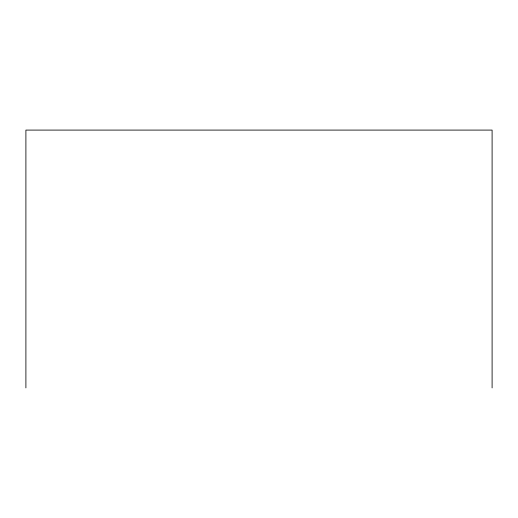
<?xml version="1.0" encoding="UTF-8"?>
<svg xmlns="http://www.w3.org/2000/svg" width="518" height="518" viewBox="0 0 518 518"><rect width="100%" height="100%" fill="white"/><g stroke="black" fill="none" stroke-linecap="round" stroke-linejoin="round"><path stroke-width="0.78" d="M492.1 387.911L492.1 130.089L25.9 130.089L25.9 387.911"/></g></svg>
